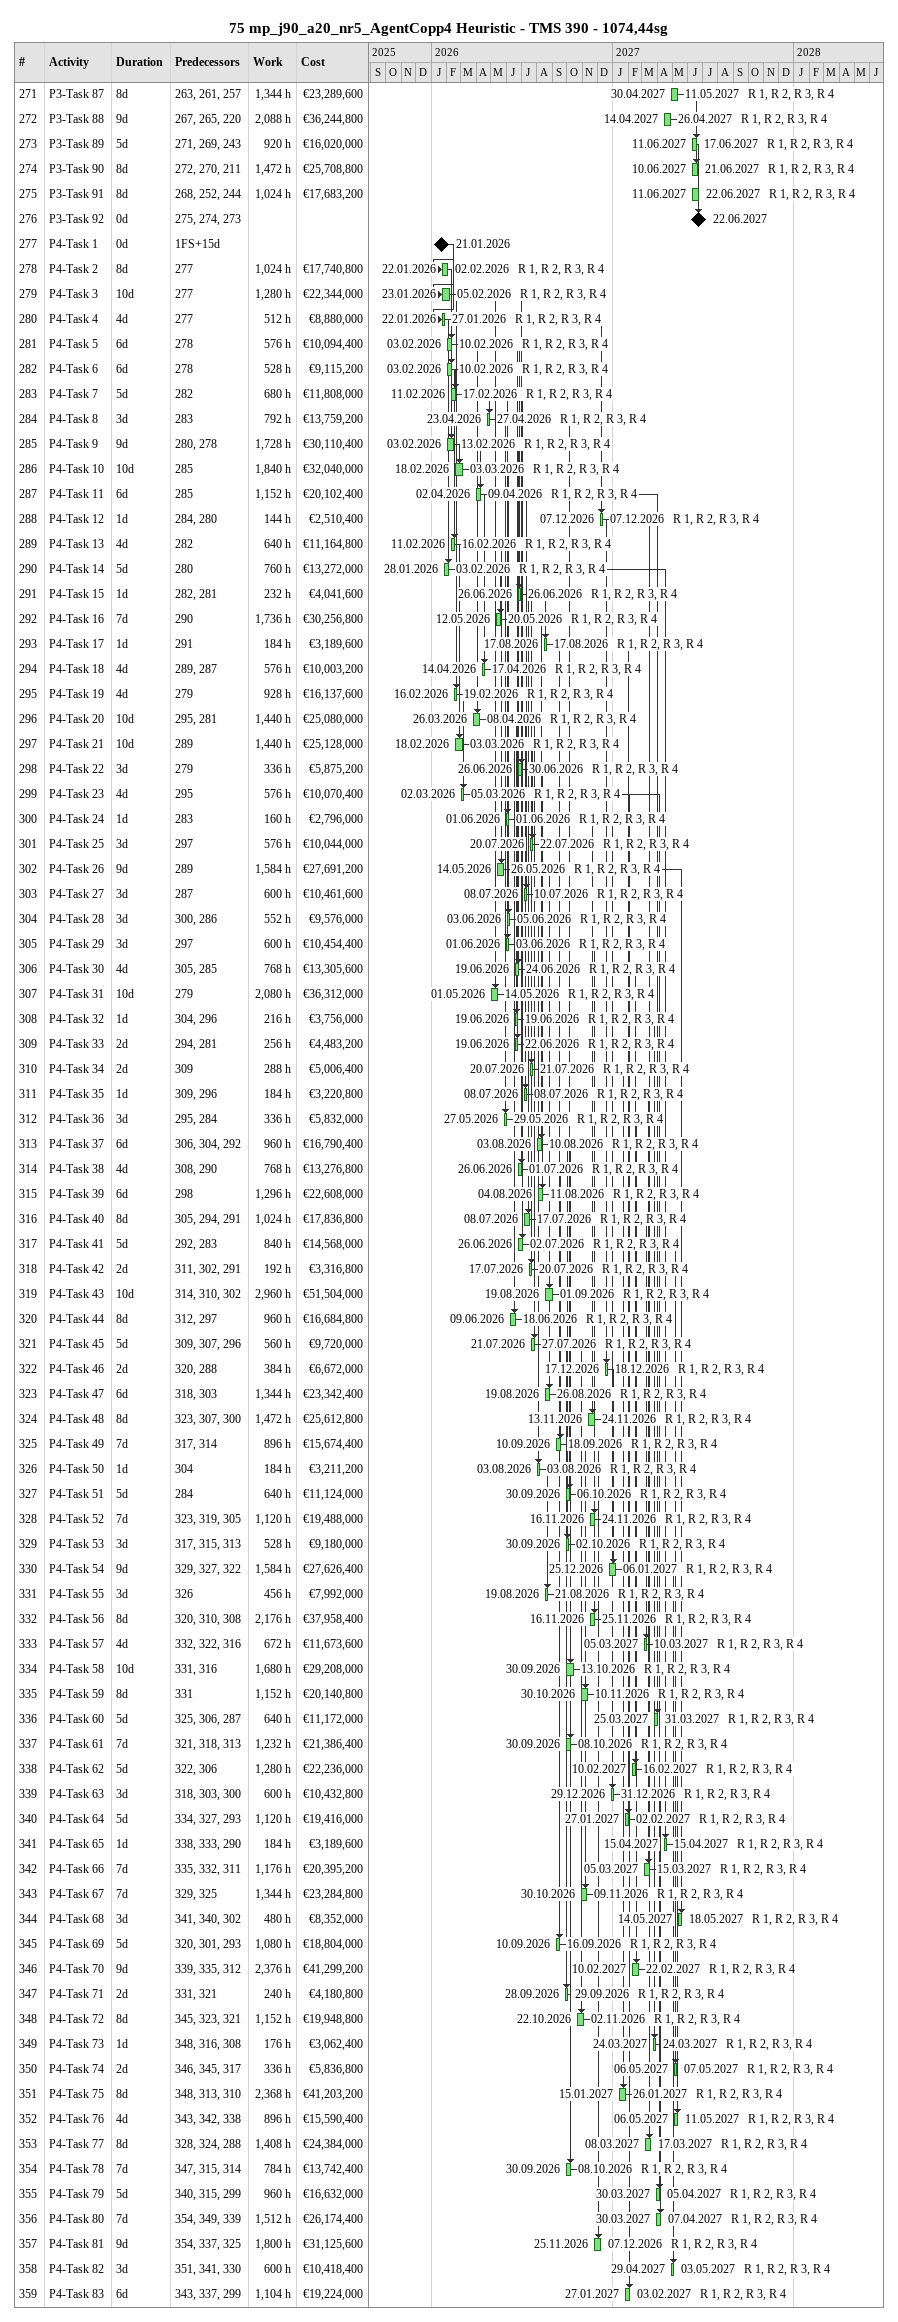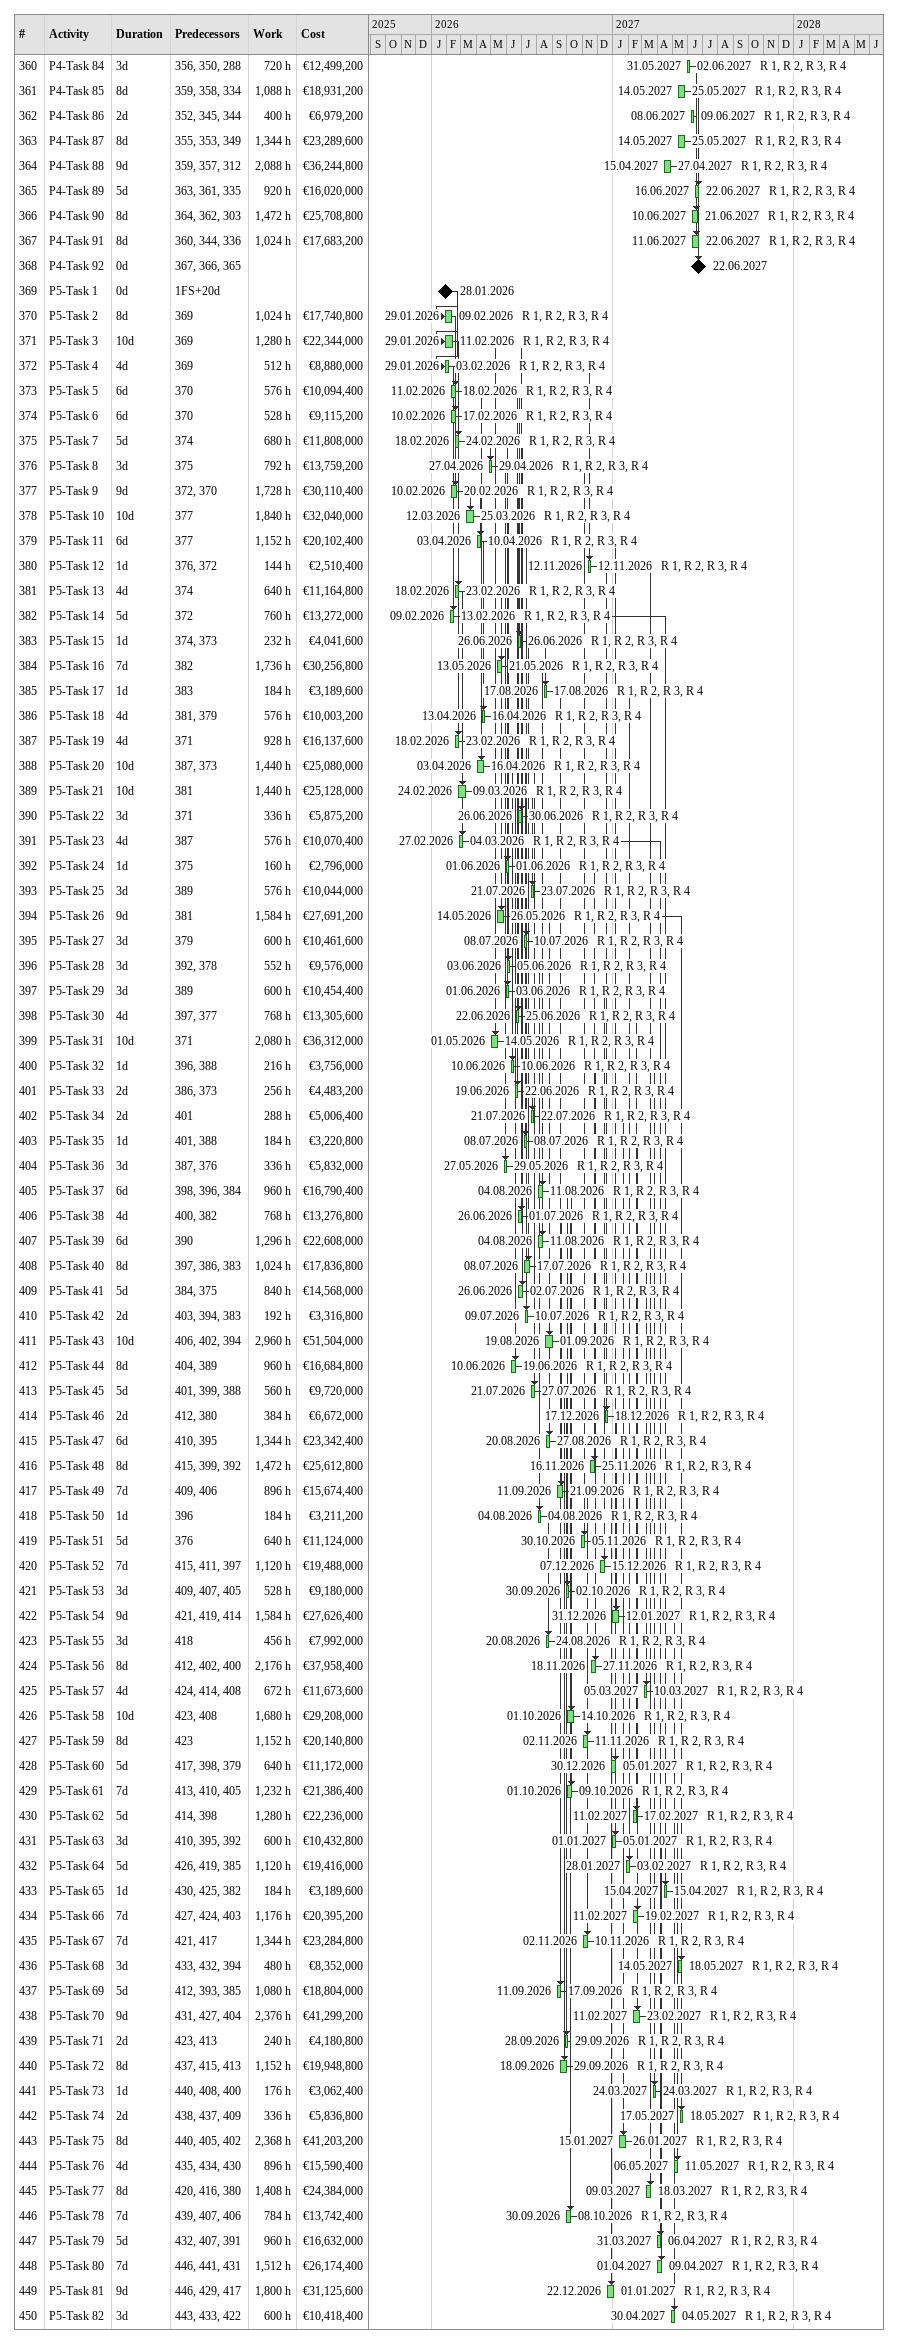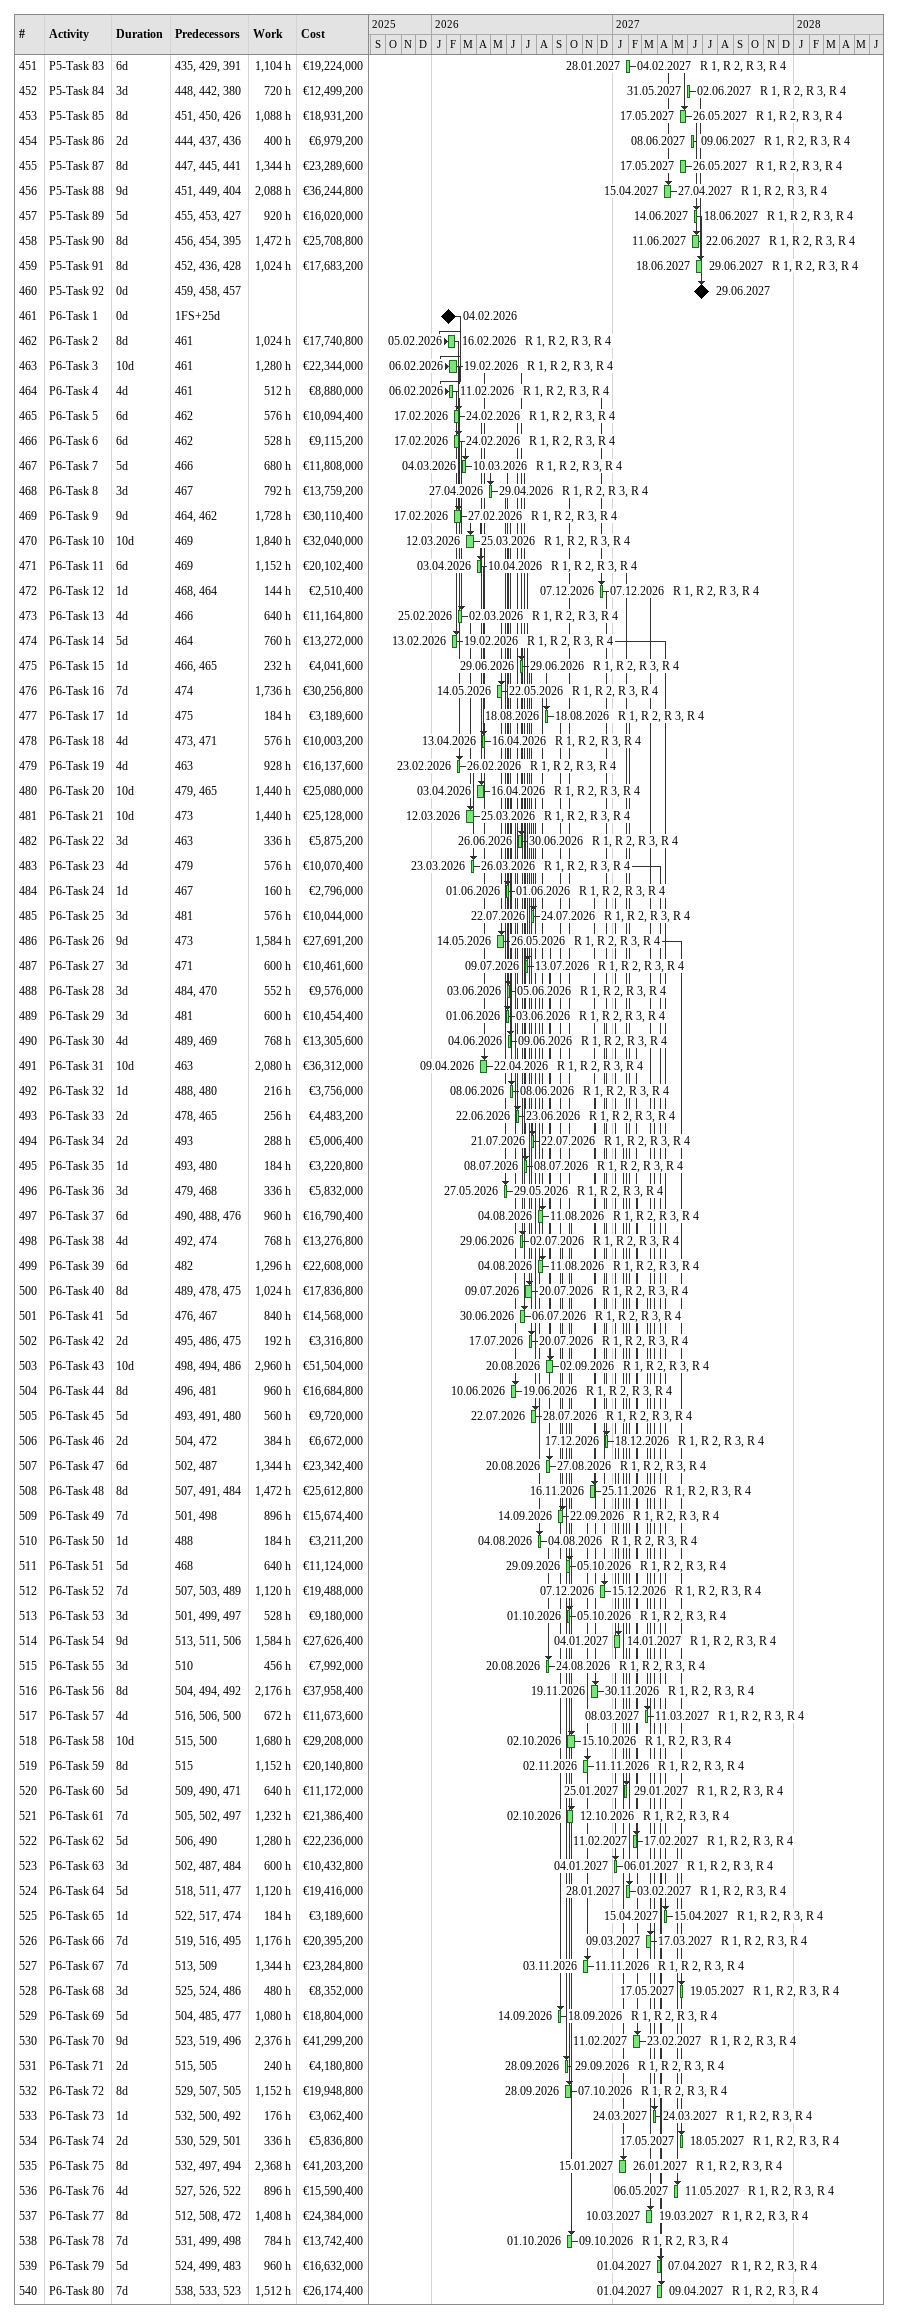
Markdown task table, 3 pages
75 mp_j90_a20_nr5_AgentCopp4 Heuristic - TMS 390 - 1074,44sg

| ID | Task | Duration | Start | Finish | Predecessors | Resources | Work (h) | Cost (€) |
|---|---|---|---|---|---|---|---|---|
| 271 | P3-Task 87 | 8d | 2027-04-30 | 2027-05-11 | 263, 261, 257 | R 1, R 2, R 3, R 4 | 1344 | 23289600 |
| 272 | P3-Task 88 | 9d | 2027-04-14 | 2027-04-26 | 267, 265, 220 | R 1, R 2, R 3, R 4 | 2088 | 36244800 |
| 273 | P3-Task 89 | 5d | 2027-06-11 | 2027-06-17 | 271, 269, 243 | R 1, R 2, R 3, R 4 | 920 | 16020000 |
| 274 | P3-Task 90 | 8d | 2027-06-10 | 2027-06-21 | 272, 270, 211 | R 1, R 2, R 3, R 4 | 1472 | 25708800 |
| 275 | P3-Task 91 | 8d | 2027-06-11 | 2027-06-22 | 268, 252, 244 | R 1, R 2, R 3, R 4 | 1024 | 17683200 |
| 276 | P3-Task 92 | 0d | 2027-06-22 | 2027-06-22 | 275, 274, 273 |  |  |  |
| 277 | P4-Task 1 | 0d | 2026-01-21 | 2026-01-21 | 1FS+15d |  |  |  |
| 278 | P4-Task 2 | 8d | 2026-01-22 | 2026-02-02 | 277 | R 1, R 2, R 3, R 4 | 1024 | 17740800 |
| 279 | P4-Task 3 | 10d | 2026-01-23 | 2026-02-05 | 277 | R 1, R 2, R 3, R 4 | 1280 | 22344000 |
| 280 | P4-Task 4 | 4d | 2026-01-22 | 2026-01-27 | 277 | R 1, R 2, R 3, R 4 | 512 | 8880000 |
| 281 | P4-Task 5 | 6d | 2026-02-03 | 2026-02-10 | 278 | R 1, R 2, R 3, R 4 | 576 | 10094400 |
| 282 | P4-Task 6 | 6d | 2026-02-03 | 2026-02-10 | 278 | R 1, R 2, R 3, R 4 | 528 | 9115200 |
| 283 | P4-Task 7 | 5d | 2026-02-11 | 2026-02-17 | 282 | R 1, R 2, R 3, R 4 | 680 | 11808000 |
| 284 | P4-Task 8 | 3d | 2026-04-23 | 2026-04-27 | 283 | R 1, R 2, R 3, R 4 | 792 | 13759200 |
| 285 | P4-Task 9 | 9d | 2026-02-03 | 2026-02-13 | 280, 278 | R 1, R 2, R 3, R 4 | 1728 | 30110400 |
| 286 | P4-Task 10 | 10d | 2026-02-18 | 2026-03-03 | 285 | R 1, R 2, R 3, R 4 | 1840 | 32040000 |
| 287 | P4-Task 11 | 6d | 2026-04-02 | 2026-04-09 | 285 | R 1, R 2, R 3, R 4 | 1152 | 20102400 |
| 288 | P4-Task 12 | 1d | 2026-12-07 | 2026-12-07 | 284, 280 | R 1, R 2, R 3, R 4 | 144 | 2510400 |
| 289 | P4-Task 13 | 4d | 2026-02-11 | 2026-02-16 | 282 | R 1, R 2, R 3, R 4 | 640 | 11164800 |
| 290 | P4-Task 14 | 5d | 2026-01-28 | 2026-02-03 | 280 | R 1, R 2, R 3, R 4 | 760 | 13272000 |
| 291 | P4-Task 15 | 1d | 2026-06-26 | 2026-06-26 | 282, 281 | R 1, R 2, R 3, R 4 | 232 | 4041600 |
| 292 | P4-Task 16 | 7d | 2026-05-12 | 2026-05-20 | 290 | R 1, R 2, R 3, R 4 | 1736 | 30256800 |
| 293 | P4-Task 17 | 1d | 2026-08-17 | 2026-08-17 | 291 | R 1, R 2, R 3, R 4 | 184 | 3189600 |
| 294 | P4-Task 18 | 4d | 2026-04-14 | 2026-04-17 | 289, 287 | R 1, R 2, R 3, R 4 | 576 | 10003200 |
| 295 | P4-Task 19 | 4d | 2026-02-16 | 2026-02-19 | 279 | R 1, R 2, R 3, R 4 | 928 | 16137600 |
| 296 | P4-Task 20 | 10d | 2026-03-26 | 2026-04-08 | 295, 281 | R 1, R 2, R 3, R 4 | 1440 | 25080000 |
| 297 | P4-Task 21 | 10d | 2026-02-18 | 2026-03-03 | 289 | R 1, R 2, R 3, R 4 | 1440 | 25128000 |
| 298 | P4-Task 22 | 3d | 2026-06-26 | 2026-06-30 | 279 | R 1, R 2, R 3, R 4 | 336 | 5875200 |
| 299 | P4-Task 23 | 4d | 2026-03-02 | 2026-03-05 | 295 | R 1, R 2, R 3, R 4 | 576 | 10070400 |
| 300 | P4-Task 24 | 1d | 2026-06-01 | 2026-06-01 | 283 | R 1, R 2, R 3, R 4 | 160 | 2796000 |
| 301 | P4-Task 25 | 3d | 2026-07-20 | 2026-07-22 | 297 | R 1, R 2, R 3, R 4 | 576 | 10044000 |
| 302 | P4-Task 26 | 9d | 2026-05-14 | 2026-05-26 | 289 | R 1, R 2, R 3, R 4 | 1584 | 27691200 |
| 303 | P4-Task 27 | 3d | 2026-07-08 | 2026-07-10 | 287 | R 1, R 2, R 3, R 4 | 600 | 10461600 |
| 304 | P4-Task 28 | 3d | 2026-06-03 | 2026-06-05 | 300, 286 | R 1, R 2, R 3, R 4 | 552 | 9576000 |
| 305 | P4-Task 29 | 3d | 2026-06-01 | 2026-06-03 | 297 | R 1, R 2, R 3, R 4 | 600 | 10454400 |
| 306 | P4-Task 30 | 4d | 2026-06-19 | 2026-06-24 | 305, 285 | R 1, R 2, R 3, R 4 | 768 | 13305600 |
| 307 | P4-Task 31 | 10d | 2026-05-01 | 2026-05-14 | 279 | R 1, R 2, R 3, R 4 | 2080 | 36312000 |
| 308 | P4-Task 32 | 1d | 2026-06-19 | 2026-06-19 | 304, 296 | R 1, R 2, R 3, R 4 | 216 | 3756000 |
| 309 | P4-Task 33 | 2d | 2026-06-19 | 2026-06-22 | 294, 281 | R 1, R 2, R 3, R 4 | 256 | 4483200 |
| 310 | P4-Task 34 | 2d | 2026-07-20 | 2026-07-21 | 309 | R 1, R 2, R 3, R 4 | 288 | 5006400 |
| 311 | P4-Task 35 | 1d | 2026-07-08 | 2026-07-08 | 309, 296 | R 1, R 2, R 3, R 4 | 184 | 3220800 |
| 312 | P4-Task 36 | 3d | 2026-05-27 | 2026-05-29 | 295, 284 | R 1, R 2, R 3, R 4 | 336 | 5832000 |
| 313 | P4-Task 37 | 6d | 2026-08-03 | 2026-08-10 | 306, 304, 292 | R 1, R 2, R 3, R 4 | 960 | 16790400 |
| 314 | P4-Task 38 | 4d | 2026-06-26 | 2026-07-01 | 308, 290 | R 1, R 2, R 3, R 4 | 768 | 13276800 |
| 315 | P4-Task 39 | 6d | 2026-08-04 | 2026-08-11 | 298 | R 1, R 2, R 3, R 4 | 1296 | 22608000 |
| 316 | P4-Task 40 | 8d | 2026-07-08 | 2026-07-17 | 305, 294, 291 | R 1, R 2, R 3, R 4 | 1024 | 17836800 |
| 317 | P4-Task 41 | 5d | 2026-06-26 | 2026-07-02 | 292, 283 | R 1, R 2, R 3, R 4 | 840 | 14568000 |
| 318 | P4-Task 42 | 2d | 2026-07-17 | 2026-07-20 | 311, 302, 291 | R 1, R 2, R 3, R 4 | 192 | 3316800 |
| 319 | P4-Task 43 | 10d | 2026-08-19 | 2026-09-01 | 314, 310, 302 | R 1, R 2, R 3, R 4 | 2960 | 51504000 |
| 320 | P4-Task 44 | 8d | 2026-06-09 | 2026-06-18 | 312, 297 | R 1, R 2, R 3, R 4 | 960 | 16684800 |
| 321 | P4-Task 45 | 5d | 2026-07-21 | 2026-07-27 | 309, 307, 296 | R 1, R 2, R 3, R 4 | 560 | 9720000 |
| 322 | P4-Task 46 | 2d | 2026-12-17 | 2026-12-18 | 320, 288 | R 1, R 2, R 3, R 4 | 384 | 6672000 |
| 323 | P4-Task 47 | 6d | 2026-08-19 | 2026-08-26 | 318, 303 | R 1, R 2, R 3, R 4 | 1344 | 23342400 |
| 324 | P4-Task 48 | 8d | 2026-11-13 | 2026-11-24 | 323, 307, 300 | R 1, R 2, R 3, R 4 | 1472 | 25612800 |
| 325 | P4-Task 49 | 7d | 2026-09-10 | 2026-09-18 | 317, 314 | R 1, R 2, R 3, R 4 | 896 | 15674400 |
| 326 | P4-Task 50 | 1d | 2026-08-03 | 2026-08-03 | 304 | R 1, R 2, R 3, R 4 | 184 | 3211200 |
| 327 | P4-Task 51 | 5d | 2026-09-30 | 2026-10-06 | 284 | R 1, R 2, R 3, R 4 | 640 | 11124000 |
| 328 | P4-Task 52 | 7d | 2026-11-16 | 2026-11-24 | 323, 319, 305 | R 1, R 2, R 3, R 4 | 1120 | 19488000 |
| 329 | P4-Task 53 | 3d | 2026-09-30 | 2026-10-02 | 317, 315, 313 | R 1, R 2, R 3, R 4 | 528 | 9180000 |
| 330 | P4-Task 54 | 9d | 2026-12-25 | 2027-01-06 | 329, 327, 322 | R 1, R 2, R 3, R 4 | 1584 | 27626400 |
| 331 | P4-Task 55 | 3d | 2026-08-19 | 2026-08-21 | 326 | R 1, R 2, R 3, R 4 | 456 | 7992000 |
| 332 | P4-Task 56 | 8d | 2026-11-16 | 2026-11-25 | 320, 310, 308 | R 1, R 2, R 3, R 4 | 2176 | 37958400 |
| 333 | P4-Task 57 | 4d | 2027-03-05 | 2027-03-10 | 332, 322, 316 | R 1, R 2, R 3, R 4 | 672 | 11673600 |
| 334 | P4-Task 58 | 10d | 2026-09-30 | 2026-10-13 | 331, 316 | R 1, R 2, R 3, R 4 | 1680 | 29208000 |
| 335 | P4-Task 59 | 8d | 2026-10-30 | 2026-11-10 | 331 | R 1, R 2, R 3, R 4 | 1152 | 20140800 |
| 336 | P4-Task 60 | 5d | 2027-03-25 | 2027-03-31 | 325, 306, 287 | R 1, R 2, R 3, R 4 | 640 | 11172000 |
| 337 | P4-Task 61 | 7d | 2026-09-30 | 2026-10-08 | 321, 318, 313 | R 1, R 2, R 3, R 4 | 1232 | 21386400 |
| 338 | P4-Task 62 | 5d | 2027-02-10 | 2027-02-16 | 322, 306 | R 1, R 2, R 3, R 4 | 1280 | 22236000 |
| 339 | P4-Task 63 | 3d | 2026-12-29 | 2026-12-31 | 318, 303, 300 | R 1, R 2, R 3, R 4 | 600 | 10432800 |
| 340 | P4-Task 64 | 5d | 2027-01-27 | 2027-02-02 | 334, 327, 293 | R 1, R 2, R 3, R 4 | 1120 | 19416000 |
| 341 | P4-Task 65 | 1d | 2027-04-15 | 2027-04-15 | 338, 333, 290 | R 1, R 2, R 3, R 4 | 184 | 3189600 |
| 342 | P4-Task 66 | 7d | 2027-03-05 | 2027-03-15 | 335, 332, 311 | R 1, R 2, R 3, R 4 | 1176 | 20395200 |
| 343 | P4-Task 67 | 7d | 2026-10-30 | 2026-11-09 | 329, 325 | R 1, R 2, R 3, R 4 | 1344 | 23284800 |
| 344 | P4-Task 68 | 3d | 2027-05-14 | 2027-05-18 | 341, 340, 302 | R 1, R 2, R 3, R 4 | 480 | 8352000 |
| 345 | P4-Task 69 | 5d | 2026-09-10 | 2026-09-16 | 320, 301, 293 | R 1, R 2, R 3, R 4 | 1080 | 18804000 |
| 346 | P4-Task 70 | 9d | 2027-02-10 | 2027-02-22 | 339, 335, 312 | R 1, R 2, R 3, R 4 | 2376 | 41299200 |
| 347 | P4-Task 71 | 2d | 2026-09-28 | 2026-09-29 | 331, 321 | R 1, R 2, R 3, R 4 | 240 | 4180800 |
| 348 | P4-Task 72 | 8d | 2026-10-22 | 2026-11-02 | 345, 323, 321 | R 1, R 2, R 3, R 4 | 1152 | 19948800 |
| 349 | P4-Task 73 | 1d | 2027-03-24 | 2027-03-24 | 348, 316, 308 | R 1, R 2, R 3, R 4 | 176 | 3062400 |
| 350 | P4-Task 74 | 2d | 2027-05-06 | 2027-05-07 | 346, 345, 317 | R 1, R 2, R 3, R 4 | 336 | 5836800 |
| 351 | P4-Task 75 | 8d | 2027-01-15 | 2027-01-26 | 348, 313, 310 | R 1, R 2, R 3, R 4 | 2368 | 41203200 |
| 352 | P4-Task 76 | 4d | 2027-05-06 | 2027-05-11 | 343, 342, 338 | R 1, R 2, R 3, R 4 | 896 | 15590400 |
| 353 | P4-Task 77 | 8d | 2027-03-08 | 2027-03-17 | 328, 324, 288 | R 1, R 2, R 3, R 4 | 1408 | 24384000 |
| 354 | P4-Task 78 | 7d | 2026-09-30 | 2026-10-08 | 347, 315, 314 | R 1, R 2, R 3, R 4 | 784 | 13742400 |
| 355 | P4-Task 79 | 5d | 2027-03-30 | 2027-04-05 | 340, 315, 299 | R 1, R 2, R 3, R 4 | 960 | 16632000 |
| 356 | P4-Task 80 | 7d | 2027-03-30 | 2027-04-07 | 354, 349, 339 | R 1, R 2, R 3, R 4 | 1512 | 26174400 |
| 357 | P4-Task 81 | 9d | 2026-11-25 | 2026-12-07 | 354, 337, 325 | R 1, R 2, R 3, R 4 | 1800 | 31125600 |
| 358 | P4-Task 82 | 3d | 2027-04-29 | 2027-05-03 | 351, 341, 330 | R 1, R 2, R 3, R 4 | 600 | 10418400 |
| 359 | P4-Task 83 | 6d | 2027-01-27 | 2027-02-03 | 343, 337, 299 | R 1, R 2, R 3, R 4 | 1104 | 19224000 |
| 360 | P4-Task 84 | 3d | 2027-05-31 | 2027-06-02 | 356, 350, 288 | R 1, R 2, R 3, R 4 | 720 | 12499200 |
| 361 | P4-Task 85 | 8d | 2027-05-14 | 2027-05-25 | 359, 358, 334 | R 1, R 2, R 3, R 4 | 1088 | 18931200 |
| 362 | P4-Task 86 | 2d | 2027-06-08 | 2027-06-09 | 352, 345, 344 | R 1, R 2, R 3, R 4 | 400 | 6979200 |
| 363 | P4-Task 87 | 8d | 2027-05-14 | 2027-05-25 | 355, 353, 349 | R 1, R 2, R 3, R 4 | 1344 | 23289600 |
| 364 | P4-Task 88 | 9d | 2027-04-15 | 2027-04-27 | 359, 357, 312 | R 1, R 2, R 3, R 4 | 2088 | 36244800 |
| 365 | P4-Task 89 | 5d | 2027-06-16 | 2027-06-22 | 363, 361, 335 | R 1, R 2, R 3, R 4 | 920 | 16020000 |
| 366 | P4-Task 90 | 8d | 2027-06-10 | 2027-06-21 | 364, 362, 303 | R 1, R 2, R 3, R 4 | 1472 | 25708800 |
| 367 | P4-Task 91 | 8d | 2027-06-11 | 2027-06-22 | 360, 344, 336 | R 1, R 2, R 3, R 4 | 1024 | 17683200 |
| 368 | P4-Task 92 | 0d | 2027-06-22 | 2027-06-22 | 367, 366, 365 |  |  |  |
| 369 | P5-Task 1 | 0d | 2026-01-28 | 2026-01-28 | 1FS+20d |  |  |  |
| 370 | P5-Task 2 | 8d | 2026-01-29 | 2026-02-09 | 369 | R 1, R 2, R 3, R 4 | 1024 | 17740800 |
| 371 | P5-Task 3 | 10d | 2026-01-29 | 2026-02-11 | 369 | R 1, R 2, R 3, R 4 | 1280 | 22344000 |
| 372 | P5-Task 4 | 4d | 2026-01-29 | 2026-02-03 | 369 | R 1, R 2, R 3, R 4 | 512 | 8880000 |
| 373 | P5-Task 5 | 6d | 2026-02-11 | 2026-02-18 | 370 | R 1, R 2, R 3, R 4 | 576 | 10094400 |
| 374 | P5-Task 6 | 6d | 2026-02-10 | 2026-02-17 | 370 | R 1, R 2, R 3, R 4 | 528 | 9115200 |
| 375 | P5-Task 7 | 5d | 2026-02-18 | 2026-02-24 | 374 | R 1, R 2, R 3, R 4 | 680 | 11808000 |
| 376 | P5-Task 8 | 3d | 2026-04-27 | 2026-04-29 | 375 | R 1, R 2, R 3, R 4 | 792 | 13759200 |
| 377 | P5-Task 9 | 9d | 2026-02-10 | 2026-02-20 | 372, 370 | R 1, R 2, R 3, R 4 | 1728 | 30110400 |
| 378 | P5-Task 10 | 10d | 2026-03-12 | 2026-03-25 | 377 | R 1, R 2, R 3, R 4 | 1840 | 32040000 |
| 379 | P5-Task 11 | 6d | 2026-04-03 | 2026-04-10 | 377 | R 1, R 2, R 3, R 4 | 1152 | 20102400 |
| 380 | P5-Task 12 | 1d | 2026-11-12 | 2026-11-12 | 376, 372 | R 1, R 2, R 3, R 4 | 144 | 2510400 |
| 381 | P5-Task 13 | 4d | 2026-02-18 | 2026-02-23 | 374 | R 1, R 2, R 3, R 4 | 640 | 11164800 |
| 382 | P5-Task 14 | 5d | 2026-02-09 | 2026-02-13 | 372 | R 1, R 2, R 3, R 4 | 760 | 13272000 |
| 383 | P5-Task 15 | 1d | 2026-06-26 | 2026-06-26 | 374, 373 | R 1, R 2, R 3, R 4 | 232 | 4041600 |
| 384 | P5-Task 16 | 7d | 2026-05-13 | 2026-05-21 | 382 | R 1, R 2, R 3, R 4 | 1736 | 30256800 |
| 385 | P5-Task 17 | 1d | 2026-08-17 | 2026-08-17 | 383 | R 1, R 2, R 3, R 4 | 184 | 3189600 |
| 386 | P5-Task 18 | 4d | 2026-04-13 | 2026-04-16 | 381, 379 | R 1, R 2, R 3, R 4 | 576 | 10003200 |
| 387 | P5-Task 19 | 4d | 2026-02-18 | 2026-02-23 | 371 | R 1, R 2, R 3, R 4 | 928 | 16137600 |
| 388 | P5-Task 20 | 10d | 2026-04-03 | 2026-04-16 | 387, 373 | R 1, R 2, R 3, R 4 | 1440 | 25080000 |
| 389 | P5-Task 21 | 10d | 2026-02-24 | 2026-03-09 | 381 | R 1, R 2, R 3, R 4 | 1440 | 25128000 |
| 390 | P5-Task 22 | 3d | 2026-06-26 | 2026-06-30 | 371 | R 1, R 2, R 3, R 4 | 336 | 5875200 |
| 391 | P5-Task 23 | 4d | 2026-02-27 | 2026-03-04 | 387 | R 1, R 2, R 3, R 4 | 576 | 10070400 |
| 392 | P5-Task 24 | 1d | 2026-06-01 | 2026-06-01 | 375 | R 1, R 2, R 3, R 4 | 160 | 2796000 |
| 393 | P5-Task 25 | 3d | 2026-07-21 | 2026-07-23 | 389 | R 1, R 2, R 3, R 4 | 576 | 10044000 |
| 394 | P5-Task 26 | 9d | 2026-05-14 | 2026-05-26 | 381 | R 1, R 2, R 3, R 4 | 1584 | 27691200 |
| 395 | P5-Task 27 | 3d | 2026-07-08 | 2026-07-10 | 379 | R 1, R 2, R 3, R 4 | 600 | 10461600 |
| 396 | P5-Task 28 | 3d | 2026-06-03 | 2026-06-05 | 392, 378 | R 1, R 2, R 3, R 4 | 552 | 9576000 |
| 397 | P5-Task 29 | 3d | 2026-06-01 | 2026-06-03 | 389 | R 1, R 2, R 3, R 4 | 600 | 10454400 |
| 398 | P5-Task 30 | 4d | 2026-06-22 | 2026-06-25 | 397, 377 | R 1, R 2, R 3, R 4 | 768 | 13305600 |
| 399 | P5-Task 31 | 10d | 2026-05-01 | 2026-05-14 | 371 | R 1, R 2, R 3, R 4 | 2080 | 36312000 |
| 400 | P5-Task 32 | 1d | 2026-06-10 | 2026-06-10 | 396, 388 | R 1, R 2, R 3, R 4 | 216 | 3756000 |
| 401 | P5-Task 33 | 2d | 2026-06-19 | 2026-06-22 | 386, 373 | R 1, R 2, R 3, R 4 | 256 | 4483200 |
| 402 | P5-Task 34 | 2d | 2026-07-21 | 2026-07-22 | 401 | R 1, R 2, R 3, R 4 | 288 | 5006400 |
| 403 | P5-Task 35 | 1d | 2026-07-08 | 2026-07-08 | 401, 388 | R 1, R 2, R 3, R 4 | 184 | 3220800 |
| 404 | P5-Task 36 | 3d | 2026-05-27 | 2026-05-29 | 387, 376 | R 1, R 2, R 3, R 4 | 336 | 5832000 |
| 405 | P5-Task 37 | 6d | 2026-08-04 | 2026-08-11 | 398, 396, 384 | R 1, R 2, R 3, R 4 | 960 | 16790400 |
| 406 | P5-Task 38 | 4d | 2026-06-26 | 2026-07-01 | 400, 382 | R 1, R 2, R 3, R 4 | 768 | 13276800 |
| 407 | P5-Task 39 | 6d | 2026-08-04 | 2026-08-11 | 390 | R 1, R 2, R 3, R 4 | 1296 | 22608000 |
| 408 | P5-Task 40 | 8d | 2026-07-08 | 2026-07-17 | 397, 386, 383 | R 1, R 2, R 3, R 4 | 1024 | 17836800 |
| 409 | P5-Task 41 | 5d | 2026-06-26 | 2026-07-02 | 384, 375 | R 1, R 2, R 3, R 4 | 840 | 14568000 |
| 410 | P5-Task 42 | 2d | 2026-07-09 | 2026-07-10 | 403, 394, 383 | R 1, R 2, R 3, R 4 | 192 | 3316800 |
| 411 | P5-Task 43 | 10d | 2026-08-19 | 2026-09-01 | 406, 402, 394 | R 1, R 2, R 3, R 4 | 2960 | 51504000 |
| 412 | P5-Task 44 | 8d | 2026-06-10 | 2026-06-19 | 404, 389 | R 1, R 2, R 3, R 4 | 960 | 16684800 |
| 413 | P5-Task 45 | 5d | 2026-07-21 | 2026-07-27 | 401, 399, 388 | R 1, R 2, R 3, R 4 | 560 | 9720000 |
| 414 | P5-Task 46 | 2d | 2026-12-17 | 2026-12-18 | 412, 380 | R 1, R 2, R 3, R 4 | 384 | 6672000 |
| 415 | P5-Task 47 | 6d | 2026-08-20 | 2026-08-27 | 410, 395 | R 1, R 2, R 3, R 4 | 1344 | 23342400 |
| 416 | P5-Task 48 | 8d | 2026-11-16 | 2026-11-25 | 415, 399, 392 | R 1, R 2, R 3, R 4 | 1472 | 25612800 |
| 417 | P5-Task 49 | 7d | 2026-09-11 | 2026-09-21 | 409, 406 | R 1, R 2, R 3, R 4 | 896 | 15674400 |
| 418 | P5-Task 50 | 1d | 2026-08-04 | 2026-08-04 | 396 | R 1, R 2, R 3, R 4 | 184 | 3211200 |
| 419 | P5-Task 51 | 5d | 2026-10-30 | 2026-11-05 | 376 | R 1, R 2, R 3, R 4 | 640 | 11124000 |
| 420 | P5-Task 52 | 7d | 2026-12-07 | 2026-12-15 | 415, 411, 397 | R 1, R 2, R 3, R 4 | 1120 | 19488000 |
| 421 | P5-Task 53 | 3d | 2026-09-30 | 2026-10-02 | 409, 407, 405 | R 1, R 2, R 3, R 4 | 528 | 9180000 |
| 422 | P5-Task 54 | 9d | 2026-12-31 | 2027-01-12 | 421, 419, 414 | R 1, R 2, R 3, R 4 | 1584 | 27626400 |
| 423 | P5-Task 55 | 3d | 2026-08-20 | 2026-08-24 | 418 | R 1, R 2, R 3, R 4 | 456 | 7992000 |
| 424 | P5-Task 56 | 8d | 2026-11-18 | 2026-11-27 | 412, 402, 400 | R 1, R 2, R 3, R 4 | 2176 | 37958400 |
| 425 | P5-Task 57 | 4d | 2027-03-05 | 2027-03-10 | 424, 414, 408 | R 1, R 2, R 3, R 4 | 672 | 11673600 |
| 426 | P5-Task 58 | 10d | 2026-10-01 | 2026-10-14 | 423, 408 | R 1, R 2, R 3, R 4 | 1680 | 29208000 |
| 427 | P5-Task 59 | 8d | 2026-11-02 | 2026-11-11 | 423 | R 1, R 2, R 3, R 4 | 1152 | 20140800 |
| 428 | P5-Task 60 | 5d | 2026-12-30 | 2027-01-05 | 417, 398, 379 | R 1, R 2, R 3, R 4 | 640 | 11172000 |
| 429 | P5-Task 61 | 7d | 2026-10-01 | 2026-10-09 | 413, 410, 405 | R 1, R 2, R 3, R 4 | 1232 | 21386400 |
| 430 | P5-Task 62 | 5d | 2027-02-11 | 2027-02-17 | 414, 398 | R 1, R 2, R 3, R 4 | 1280 | 22236000 |
| 431 | P5-Task 63 | 3d | 2027-01-01 | 2027-01-05 | 410, 395, 392 | R 1, R 2, R 3, R 4 | 600 | 10432800 |
| 432 | P5-Task 64 | 5d | 2027-01-28 | 2027-02-03 | 426, 419, 385 | R 1, R 2, R 3, R 4 | 1120 | 19416000 |
| 433 | P5-Task 65 | 1d | 2027-04-15 | 2027-04-15 | 430, 425, 382 | R 1, R 2, R 3, R 4 | 184 | 3189600 |
| 434 | P5-Task 66 | 7d | 2027-02-11 | 2027-02-19 | 427, 424, 403 | R 1, R 2, R 3, R 4 | 1176 | 20395200 |
| 435 | P5-Task 67 | 7d | 2026-11-02 | 2026-11-10 | 421, 417 | R 1, R 2, R 3, R 4 | 1344 | 23284800 |
| 436 | P5-Task 68 | 3d | 2027-05-14 | 2027-05-18 | 433, 432, 394 | R 1, R 2, R 3, R 4 | 480 | 8352000 |
| 437 | P5-Task 69 | 5d | 2026-09-11 | 2026-09-17 | 412, 393, 385 | R 1, R 2, R 3, R 4 | 1080 | 18804000 |
| 438 | P5-Task 70 | 9d | 2027-02-11 | 2027-02-23 | 431, 427, 404 | R 1, R 2, R 3, R 4 | 2376 | 41299200 |
| 439 | P5-Task 71 | 2d | 2026-09-28 | 2026-09-29 | 423, 413 | R 1, R 2, R 3, R 4 | 240 | 4180800 |
| 440 | P5-Task 72 | 8d | 2026-09-18 | 2026-09-29 | 437, 415, 413 | R 1, R 2, R 3, R 4 | 1152 | 19948800 |
| 441 | P5-Task 73 | 1d | 2027-03-24 | 2027-03-24 | 440, 408, 400 | R 1, R 2, R 3, R 4 | 176 | 3062400 |
| 442 | P5-Task 74 | 2d | 2027-05-17 | 2027-05-18 | 438, 437, 409 | R 1, R 2, R 3, R 4 | 336 | 5836800 |
| 443 | P5-Task 75 | 8d | 2027-01-15 | 2027-01-26 | 440, 405, 402 | R 1, R 2, R 3, R 4 | 2368 | 41203200 |
| 444 | P5-Task 76 | 4d | 2027-05-06 | 2027-05-11 | 435, 434, 430 | R 1, R 2, R 3, R 4 | 896 | 15590400 |
| 445 | P5-Task 77 | 8d | 2027-03-09 | 2027-03-18 | 420, 416, 380 | R 1, R 2, R 3, R 4 | 1408 | 24384000 |
| 446 | P5-Task 78 | 7d | 2026-09-30 | 2026-10-08 | 439, 407, 406 | R 1, R 2, R 3, R 4 | 784 | 13742400 |
| 447 | P5-Task 79 | 5d | 2027-03-31 | 2027-04-06 | 432, 407, 391 | R 1, R 2, R 3, R 4 | 960 | 16632000 |
| 448 | P5-Task 80 | 7d | 2027-04-01 | 2027-04-09 | 446, 441, 431 | R 1, R 2, R 3, R 4 | 1512 | 26174400 |
| 449 | P5-Task 81 | 9d | 2026-12-22 | 2027-01-01 | 446, 429, 417 | R 1, R 2, R 3, R 4 | 1800 | 31125600 |
| 450 | P5-Task 82 | 3d | 2027-04-30 | 2027-05-04 | 443, 433, 422 | R 1, R 2, R 3, R 4 | 600 | 10418400 |
| 451 | P5-Task 83 | 6d | 2027-01-28 | 2027-02-04 | 435, 429, 391 | R 1, R 2, R 3, R 4 | 1104 | 19224000 |
| 452 | P5-Task 84 | 3d | 2027-05-31 | 2027-06-02 | 448, 442, 380 | R 1, R 2, R 3, R 4 | 720 | 12499200 |
| 453 | P5-Task 85 | 8d | 2027-05-17 | 2027-05-26 | 451, 450, 426 | R 1, R 2, R 3, R 4 | 1088 | 18931200 |
| 454 | P5-Task 86 | 2d | 2027-06-08 | 2027-06-09 | 444, 437, 436 | R 1, R 2, R 3, R 4 | 400 | 6979200 |
| 455 | P5-Task 87 | 8d | 2027-05-17 | 2027-05-26 | 447, 445, 441 | R 1, R 2, R 3, R 4 | 1344 | 23289600 |
| 456 | P5-Task 88 | 9d | 2027-04-15 | 2027-04-27 | 451, 449, 404 | R 1, R 2, R 3, R 4 | 2088 | 36244800 |
| 457 | P5-Task 89 | 5d | 2027-06-14 | 2027-06-18 | 455, 453, 427 | R 1, R 2, R 3, R 4 | 920 | 16020000 |
| 458 | P5-Task 90 | 8d | 2027-06-11 | 2027-06-22 | 456, 454, 395 | R 1, R 2, R 3, R 4 | 1472 | 25708800 |
| 459 | P5-Task 91 | 8d | 2027-06-18 | 2027-06-29 | 452, 436, 428 | R 1, R 2, R 3, R 4 | 1024 | 17683200 |
| 460 | P5-Task 92 | 0d | 2027-06-29 | 2027-06-29 | 459, 458, 457 |  |  |  |
| 461 | P6-Task 1 | 0d | 2026-02-04 | 2026-02-04 | 1FS+25d |  |  |  |
| 462 | P6-Task 2 | 8d | 2026-02-05 | 2026-02-16 | 461 | R 1, R 2, R 3, R 4 | 1024 | 17740800 |
| 463 | P6-Task 3 | 10d | 2026-02-06 | 2026-02-19 | 461 | R 1, R 2, R 3, R 4 | 1280 | 22344000 |
| 464 | P6-Task 4 | 4d | 2026-02-06 | 2026-02-11 | 461 | R 1, R 2, R 3, R 4 | 512 | 8880000 |
| 465 | P6-Task 5 | 6d | 2026-02-17 | 2026-02-24 | 462 | R 1, R 2, R 3, R 4 | 576 | 10094400 |
| 466 | P6-Task 6 | 6d | 2026-02-17 | 2026-02-24 | 462 | R 1, R 2, R 3, R 4 | 528 | 9115200 |
| 467 | P6-Task 7 | 5d | 2026-03-04 | 2026-03-10 | 466 | R 1, R 2, R 3, R 4 | 680 | 11808000 |
| 468 | P6-Task 8 | 3d | 2026-04-27 | 2026-04-29 | 467 | R 1, R 2, R 3, R 4 | 792 | 13759200 |
| 469 | P6-Task 9 | 9d | 2026-02-17 | 2026-02-27 | 464, 462 | R 1, R 2, R 3, R 4 | 1728 | 30110400 |
| 470 | P6-Task 10 | 10d | 2026-03-12 | 2026-03-25 | 469 | R 1, R 2, R 3, R 4 | 1840 | 32040000 |
| 471 | P6-Task 11 | 6d | 2026-04-03 | 2026-04-10 | 469 | R 1, R 2, R 3, R 4 | 1152 | 20102400 |
| 472 | P6-Task 12 | 1d | 2026-12-07 | 2026-12-07 | 468, 464 | R 1, R 2, R 3, R 4 | 144 | 2510400 |
| 473 | P6-Task 13 | 4d | 2026-02-25 | 2026-03-02 | 466 | R 1, R 2, R 3, R 4 | 640 | 11164800 |
| 474 | P6-Task 14 | 5d | 2026-02-13 | 2026-02-19 | 464 | R 1, R 2, R 3, R 4 | 760 | 13272000 |
| 475 | P6-Task 15 | 1d | 2026-06-29 | 2026-06-29 | 466, 465 | R 1, R 2, R 3, R 4 | 232 | 4041600 |
| 476 | P6-Task 16 | 7d | 2026-05-14 | 2026-05-22 | 474 | R 1, R 2, R 3, R 4 | 1736 | 30256800 |
| 477 | P6-Task 17 | 1d | 2026-08-18 | 2026-08-18 | 475 | R 1, R 2, R 3, R 4 | 184 | 3189600 |
| 478 | P6-Task 18 | 4d | 2026-04-13 | 2026-04-16 | 473, 471 | R 1, R 2, R 3, R 4 | 576 | 10003200 |
| 479 | P6-Task 19 | 4d | 2026-02-23 | 2026-02-26 | 463 | R 1, R 2, R 3, R 4 | 928 | 16137600 |
| 480 | P6-Task 20 | 10d | 2026-04-03 | 2026-04-16 | 479, 465 | R 1, R 2, R 3, R 4 | 1440 | 25080000 |
| 481 | P6-Task 21 | 10d | 2026-03-12 | 2026-03-25 | 473 | R 1, R 2, R 3, R 4 | 1440 | 25128000 |
| 482 | P6-Task 22 | 3d | 2026-06-26 | 2026-06-30 | 463 | R 1, R 2, R 3, R 4 | 336 | 5875200 |
| 483 | P6-Task 23 | 4d | 2026-03-23 | 2026-03-26 | 479 | R 1, R 2, R 3, R 4 | 576 | 10070400 |
| 484 | P6-Task 24 | 1d | 2026-06-01 | 2026-06-01 | 467 | R 1, R 2, R 3, R 4 | 160 | 2796000 |
| 485 | P6-Task 25 | 3d | 2026-07-22 | 2026-07-24 | 481 | R 1, R 2, R 3, R 4 | 576 | 10044000 |
| 486 | P6-Task 26 | 9d | 2026-05-14 | 2026-05-26 | 473 | R 1, R 2, R 3, R 4 | 1584 | 27691200 |
| 487 | P6-Task 27 | 3d | 2026-07-09 | 2026-07-13 | 471 | R 1, R 2, R 3, R 4 | 600 | 10461600 |
| 488 | P6-Task 28 | 3d | 2026-06-03 | 2026-06-05 | 484, 470 | R 1, R 2, R 3, R 4 | 552 | 9576000 |
| 489 | P6-Task 29 | 3d | 2026-06-01 | 2026-06-03 | 481 | R 1, R 2, R 3, R 4 | 600 | 10454400 |
| 490 | P6-Task 30 | 4d | 2026-06-04 | 2026-06-09 | 489, 469 | R 1, R 2, R 3, R 4 | 768 | 13305600 |
| 491 | P6-Task 31 | 10d | 2026-04-09 | 2026-04-22 | 463 | R 1, R 2, R 3, R 4 | 2080 | 36312000 |
| 492 | P6-Task 32 | 1d | 2026-06-08 | 2026-06-08 | 488, 480 | R 1, R 2, R 3, R 4 | 216 | 3756000 |
| 493 | P6-Task 33 | 2d | 2026-06-22 | 2026-06-23 | 478, 465 | R 1, R 2, R 3, R 4 | 256 | 4483200 |
| 494 | P6-Task 34 | 2d | 2026-07-21 | 2026-07-22 | 493 | R 1, R 2, R 3, R 4 | 288 | 5006400 |
| 495 | P6-Task 35 | 1d | 2026-07-08 | 2026-07-08 | 493, 480 | R 1, R 2, R 3, R 4 | 184 | 3220800 |
| 496 | P6-Task 36 | 3d | 2026-05-27 | 2026-05-29 | 479, 468 | R 1, R 2, R 3, R 4 | 336 | 5832000 |
| 497 | P6-Task 37 | 6d | 2026-08-04 | 2026-08-11 | 490, 488, 476 | R 1, R 2, R 3, R 4 | 960 | 16790400 |
| 498 | P6-Task 38 | 4d | 2026-06-29 | 2026-07-02 | 492, 474 | R 1, R 2, R 3, R 4 | 768 | 13276800 |
| 499 | P6-Task 39 | 6d | 2026-08-04 | 2026-08-11 | 482 | R 1, R 2, R 3, R 4 | 1296 | 22608000 |
| 500 | P6-Task 40 | 8d | 2026-07-09 | 2026-07-20 | 489, 478, 475 | R 1, R 2, R 3, R 4 | 1024 | 17836800 |
| 501 | P6-Task 41 | 5d | 2026-06-30 | 2026-07-06 | 476, 467 | R 1, R 2, R 3, R 4 | 840 | 14568000 |
| 502 | P6-Task 42 | 2d | 2026-07-17 | 2026-07-20 | 495, 486, 475 | R 1, R 2, R 3, R 4 | 192 | 3316800 |
| 503 | P6-Task 43 | 10d | 2026-08-20 | 2026-09-02 | 498, 494, 486 | R 1, R 2, R 3, R 4 | 2960 | 51504000 |
| 504 | P6-Task 44 | 8d | 2026-06-10 | 2026-06-19 | 496, 481 | R 1, R 2, R 3, R 4 | 960 | 16684800 |
| 505 | P6-Task 45 | 5d | 2026-07-22 | 2026-07-28 | 493, 491, 480 | R 1, R 2, R 3, R 4 | 560 | 9720000 |
| 506 | P6-Task 46 | 2d | 2026-12-17 | 2026-12-18 | 504, 472 | R 1, R 2, R 3, R 4 | 384 | 6672000 |
| 507 | P6-Task 47 | 6d | 2026-08-20 | 2026-08-27 | 502, 487 | R 1, R 2, R 3, R 4 | 1344 | 23342400 |
| 508 | P6-Task 48 | 8d | 2026-11-16 | 2026-11-25 | 507, 491, 484 | R 1, R 2, R 3, R 4 | 1472 | 25612800 |
| 509 | P6-Task 49 | 7d | 2026-09-14 | 2026-09-22 | 501, 498 | R 1, R 2, R 3, R 4 | 896 | 15674400 |
| 510 | P6-Task 50 | 1d | 2026-08-04 | 2026-08-04 | 488 | R 1, R 2, R 3, R 4 | 184 | 3211200 |
| 511 | P6-Task 51 | 5d | 2026-09-29 | 2026-10-05 | 468 | R 1, R 2, R 3, R 4 | 640 | 11124000 |
| 512 | P6-Task 52 | 7d | 2026-12-07 | 2026-12-15 | 507, 503, 489 | R 1, R 2, R 3, R 4 | 1120 | 19488000 |
| 513 | P6-Task 53 | 3d | 2026-10-01 | 2026-10-05 | 501, 499, 497 | R 1, R 2, R 3, R 4 | 528 | 9180000 |
| 514 | P6-Task 54 | 9d | 2027-01-04 | 2027-01-14 | 513, 511, 506 | R 1, R 2, R 3, R 4 | 1584 | 27626400 |
| 515 | P6-Task 55 | 3d | 2026-08-20 | 2026-08-24 | 510 | R 1, R 2, R 3, R 4 | 456 | 7992000 |
| 516 | P6-Task 56 | 8d | 2026-11-19 | 2026-11-30 | 504, 494, 492 | R 1, R 2, R 3, R 4 | 2176 | 37958400 |
| 517 | P6-Task 57 | 4d | 2027-03-08 | 2027-03-11 | 516, 506, 500 | R 1, R 2, R 3, R 4 | 672 | 11673600 |
| 518 | P6-Task 58 | 10d | 2026-10-02 | 2026-10-15 | 515, 500 | R 1, R 2, R 3, R 4 | 1680 | 29208000 |
| 519 | P6-Task 59 | 8d | 2026-11-02 | 2026-11-11 | 515 | R 1, R 2, R 3, R 4 | 1152 | 20140800 |
| 520 | P6-Task 60 | 5d | 2027-01-25 | 2027-01-29 | 509, 490, 471 | R 1, R 2, R 3, R 4 | 640 | 11172000 |
| 521 | P6-Task 61 | 7d | 2026-10-02 | 2026-10-12 | 505, 502, 497 | R 1, R 2, R 3, R 4 | 1232 | 21386400 |
| 522 | P6-Task 62 | 5d | 2027-02-11 | 2027-02-17 | 506, 490 | R 1, R 2, R 3, R 4 | 1280 | 22236000 |
| 523 | P6-Task 63 | 3d | 2027-01-04 | 2027-01-06 | 502, 487, 484 | R 1, R 2, R 3, R 4 | 600 | 10432800 |
| 524 | P6-Task 64 | 5d | 2027-01-28 | 2027-02-03 | 518, 511, 477 | R 1, R 2, R 3, R 4 | 1120 | 19416000 |
| 525 | P6-Task 65 | 1d | 2027-04-15 | 2027-04-15 | 522, 517, 474 | R 1, R 2, R 3, R 4 | 184 | 3189600 |
| 526 | P6-Task 66 | 7d | 2027-03-09 | 2027-03-17 | 519, 516, 495 | R 1, R 2, R 3, R 4 | 1176 | 20395200 |
| 527 | P6-Task 67 | 7d | 2026-11-03 | 2026-11-11 | 513, 509 | R 1, R 2, R 3, R 4 | 1344 | 23284800 |
| 528 | P6-Task 68 | 3d | 2027-05-17 | 2027-05-19 | 525, 524, 486 | R 1, R 2, R 3, R 4 | 480 | 8352000 |
| 529 | P6-Task 69 | 5d | 2026-09-14 | 2026-09-18 | 504, 485, 477 | R 1, R 2, R 3, R 4 | 1080 | 18804000 |
| 530 | P6-Task 70 | 9d | 2027-02-11 | 2027-02-23 | 523, 519, 496 | R 1, R 2, R 3, R 4 | 2376 | 41299200 |
| 531 | P6-Task 71 | 2d | 2026-09-28 | 2026-09-29 | 515, 505 | R 1, R 2, R 3, R 4 | 240 | 4180800 |
| 532 | P6-Task 72 | 8d | 2026-09-28 | 2026-10-07 | 529, 507, 505 | R 1, R 2, R 3, R 4 | 1152 | 19948800 |
| 533 | P6-Task 73 | 1d | 2027-03-24 | 2027-03-24 | 532, 500, 492 | R 1, R 2, R 3, R 4 | 176 | 3062400 |
| 534 | P6-Task 74 | 2d | 2027-05-17 | 2027-05-18 | 530, 529, 501 | R 1, R 2, R 3, R 4 | 336 | 5836800 |
| 535 | P6-Task 75 | 8d | 2027-01-15 | 2027-01-26 | 532, 497, 494 | R 1, R 2, R 3, R 4 | 2368 | 41203200 |
| 536 | P6-Task 76 | 4d | 2027-05-06 | 2027-05-11 | 527, 526, 522 | R 1, R 2, R 3, R 4 | 896 | 15590400 |
| 537 | P6-Task 77 | 8d | 2027-03-10 | 2027-03-19 | 512, 508, 472 | R 1, R 2, R 3, R 4 | 1408 | 24384000 |
| 538 | P6-Task 78 | 7d | 2026-10-01 | 2026-10-09 | 531, 499, 498 | R 1, R 2, R 3, R 4 | 784 | 13742400 |
| 539 | P6-Task 79 | 5d | 2027-04-01 | 2027-04-07 | 524, 499, 483 | R 1, R 2, R 3, R 4 | 960 | 16632000 |
| 540 | P6-Task 80 | 7d | 2027-04-01 | 2027-04-09 | 538, 533, 523 | R 1, R 2, R 3, R 4 | 1512 | 26174400 |
